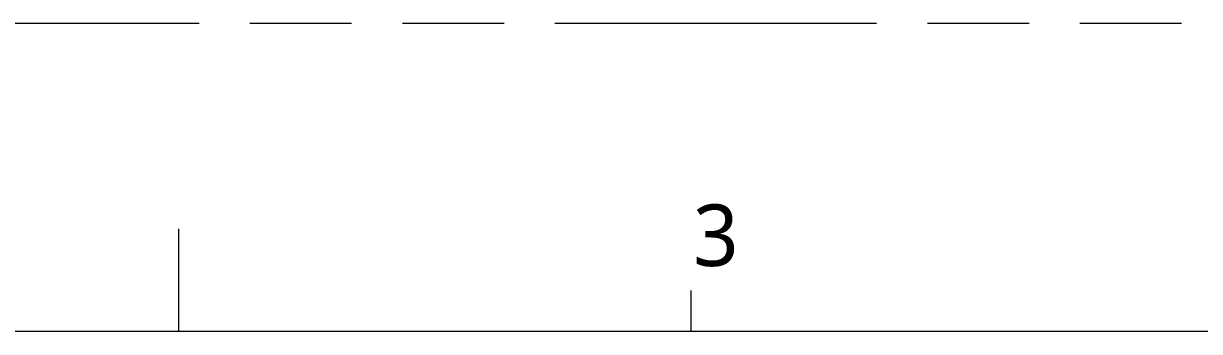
# Model space of a CAD drawing. Extents: x 0 to 248, y 0 to 175.
# Drawn here: x 62.85 to 97.56, y 166.32 to 175.4 of the extents above; entities that cross this region are included whole.
import ezdxf

# ---------------------------------------------------------------- set-up
doc = ezdxf.new("R2010")
doc.units = 0
doc.linetypes.add('PHANTOM', pattern=[29.5, 9.5, -1.5, 3, -1.5, 3, -1.5, 9.5])
doc.layers.get('0').update_dxf_attribs({"lineweight": 5})
doc.layers.add('0PAPERF', color=2, linetype='PHANTOM', lineweight=5, plot=False)
doc.layers.add('DIM', color=3, linetype='Continuous', lineweight=5)
doc.styles.get("Standard").update_dxf_attribs({"font": 'txt.shx'})

msp = doc.modelspace()

# ---------------------------------------------------------------- linework, layer by layer
for p, q in [((67.436, 166.32), (67.436, 169.344)), ((82.556, 166.32), (82.556, 167.53)), ((240.409, 166.32), (6.956, 166.32))]:
    msp.add_line(p, q)
at = {"layer": '0PAPERF'}
msp.add_line((248.031, 175.396), (0, 175.396), dxfattribs=at)

# ---------------------------------------------------------------- texts
at = {"layer": 'DIM', "color": 0, "insert": (82.608, 170.063), "char_height": 1.8144, "width": 1.10466, "attachment_point": 1}
msp.add_mtext('{\\fMicrosoft JhengHei|b0|i0|c136|p0;3}', dxfattribs=at)

doc.saveas('drawing.dxf')
